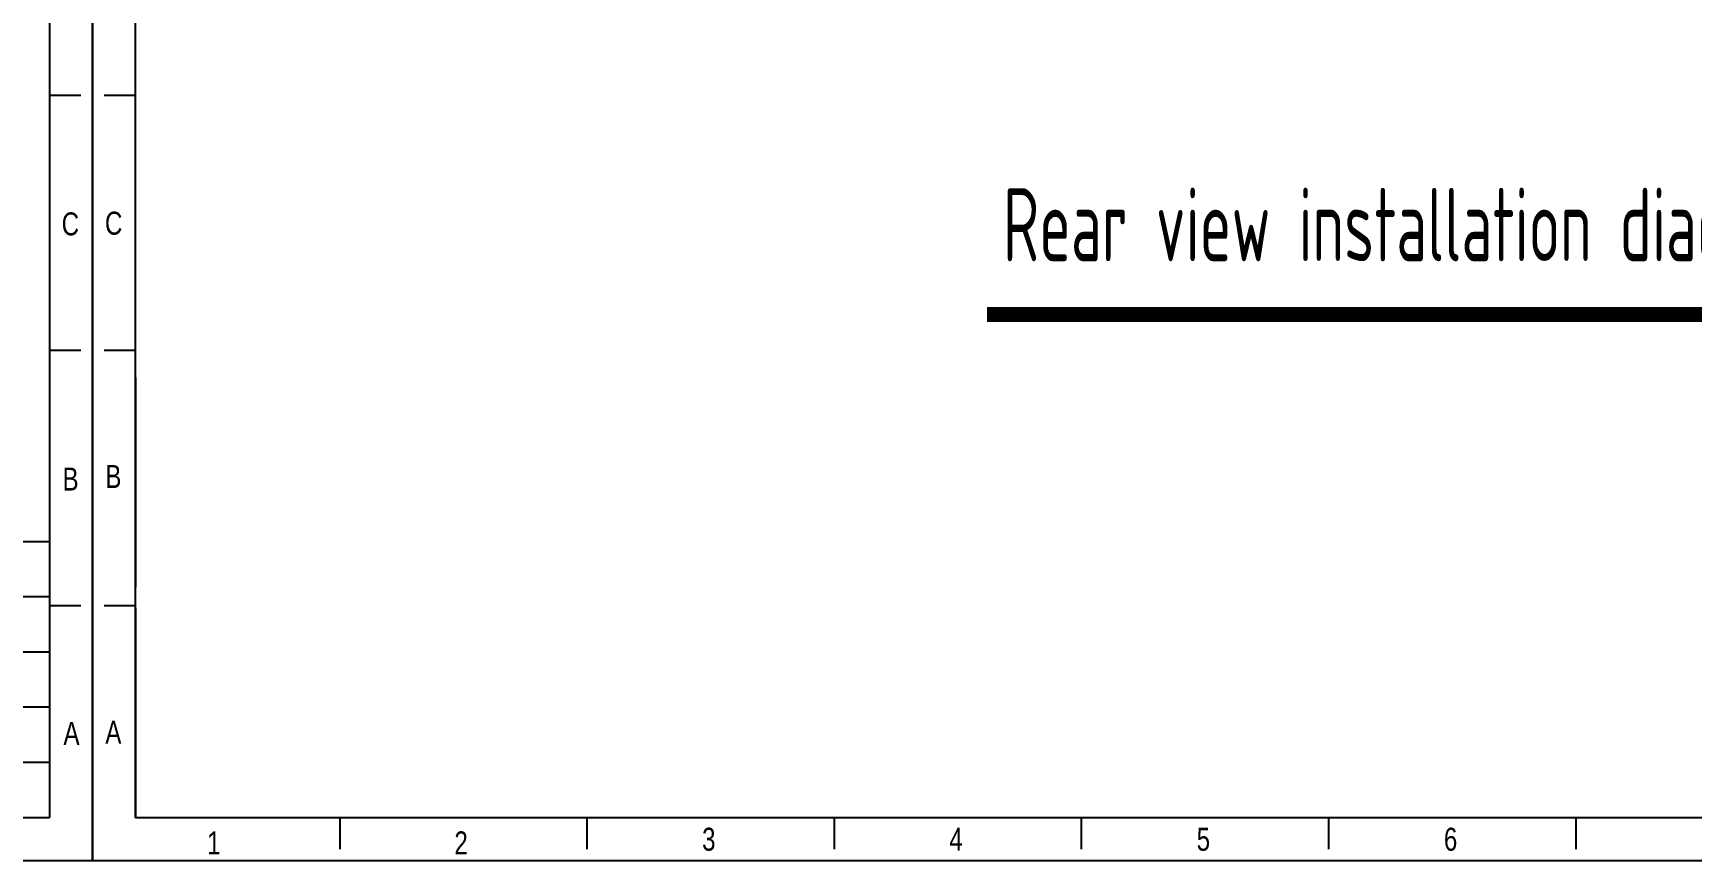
# Model space of a CAD drawing. Header units: millimetres. Extents: x 2900105 to 2915262, y -55349 to -51874.
# Drawn here: x 2910109 to 2912933, y -55349 to -53940 of the extents above; entities that cross this region are included whole.
import ezdxf

# ---------------------------------------------------------------- set-up
doc = ezdxf.new("R2010")
doc.units = ezdxf.units.MM
doc.layers.add('PAPER', color=7, linetype='Continuous')
doc.layers.add('轮廓线', color=7, linetype='Continuous')
doc.styles.add('CKSTANDARD', font='arial.ttf')
doc.styles.add('Roamns', font='romans.shx')
doc.styles.add('TK', font='romanc.shx', dxfattribs={"width": 0.7, "bigfont": 'hztxt.shx'})

# ---------------------------------------------------------------- blocks, each defined once
blk = doc.blocks.new('standard template')
for p, q in [((456, 14517), (54, 14517)), ((37812, 14517), (37409, 14517)), ((456, 11245), (54, 11245)), ((37812, 11245), (37409, 11245)), ((456, 10901), (456, 8211)), ((456, 8211), (456, 10446)), ((456, 6313), (456, 10291)), ((23857, 8796), (37409, 8796)), ((23857, 8093), (37409, 8093)), ((456, 7973), (54, 7973)), ((456, 7944), (456, 5254)), ((37812, 7973), (37409, 7973)), ((23857, 7383), (37409, 7383)), ((23857, 6674), (37409, 6674)), ((23857, 5964), (37409, 5964)), ((456, 5254), (37409, 5254)), ((3074, 5254), (3074, 4851)), ((6246, 4851), (6246, 5254)), ((9418, 4851), (9418, 5254)), ((12589, 4851), (12589, 5254)), ((15761, 4851), (15761, 5254)), ((18933, 4851), (18933, 5254))]:
    blk.add_line(p, q)
blk.add_lwpolyline([(37963, 4700), (-97, 4700), (-97, 30879), (37963, 30879)], close=True)
at = {"color": 7}
for points in [[(456, 6674), (456, 5964), (456, 5254), (456, 30226), (37409, 30226), (37409, 5254)], [(456, 9631), (456, 8921), (456, 8211)]]:
    blk.add_lwpolyline(points, dxfattribs=at)
at = {"style": 'CKSTANDARD', "width": 0.75}
for s, p in [('C', (62, 12732)), ('C', (37567, 12723)), ('B', (67, 9483)), ('B', (37578, 9450)), ('A', (67, 6202)), ('A', (37590, 6188)), ('3', (7722, 4830)), ('4', (10894, 4830)), ('5', (14066, 4830)), ('6', (17237, 4830)), ('1', (1373, 4783)), ('2', (4545, 4783))]:
    blk.add_text(s, height=295, dxfattribs=at).set_placement(p)
at = {"style": 'Roamns'}
for tag, p in [('PAGE_NAME', (27466, 7594)), ('PROJECT_NAME', (27466, 6884)), ('DRAWN_NAME', (27466, 6174)), ('VERSION', (34241, 6174)), ('SELECT_DATA', (27466, 5464)), ('PAGE_NUMBER', (34241, 5464))]:
    blk.add_attdef(tag, p, '', height=285, dxfattribs=at)

msp = doc.modelspace()

# ---------------------------------------------------------------- linework, layer by layer
at = {"layer": '轮廓线', "color": 3, "linetype": 'ByBlock', "lineweight": 18, "const_width": 25.52}
msp.add_lwpolyline([(2911732.99, -54418.82), (2913697.84, -54418.82)], dxfattribs=at)

# ---------------------------------------------------------------- block references
at = {"transparency": 33554595, "xscale": 0.1327503990595928, "yscale": 0.1327503990595928, "zscale": 0.1327503990595928}
for p in [(2905170.45, -55973.18), (2910222.94, -55973.18)]:
    msp.add_blockref('standard template', p, dxfattribs=at)

# ---------------------------------------------------------------- texts
at = {"layer": 'PAPER', "color": 0, "insert": (2911760.38, -54203.31), "char_height": 125, "attachment_point": 1, "style": 'TK'}
msp.add_mtext('{\\Fgbenor,gbcbig|c134;Rear view installation diagram of the Panel}', dxfattribs=at)

doc.saveas('drawing.dxf')
